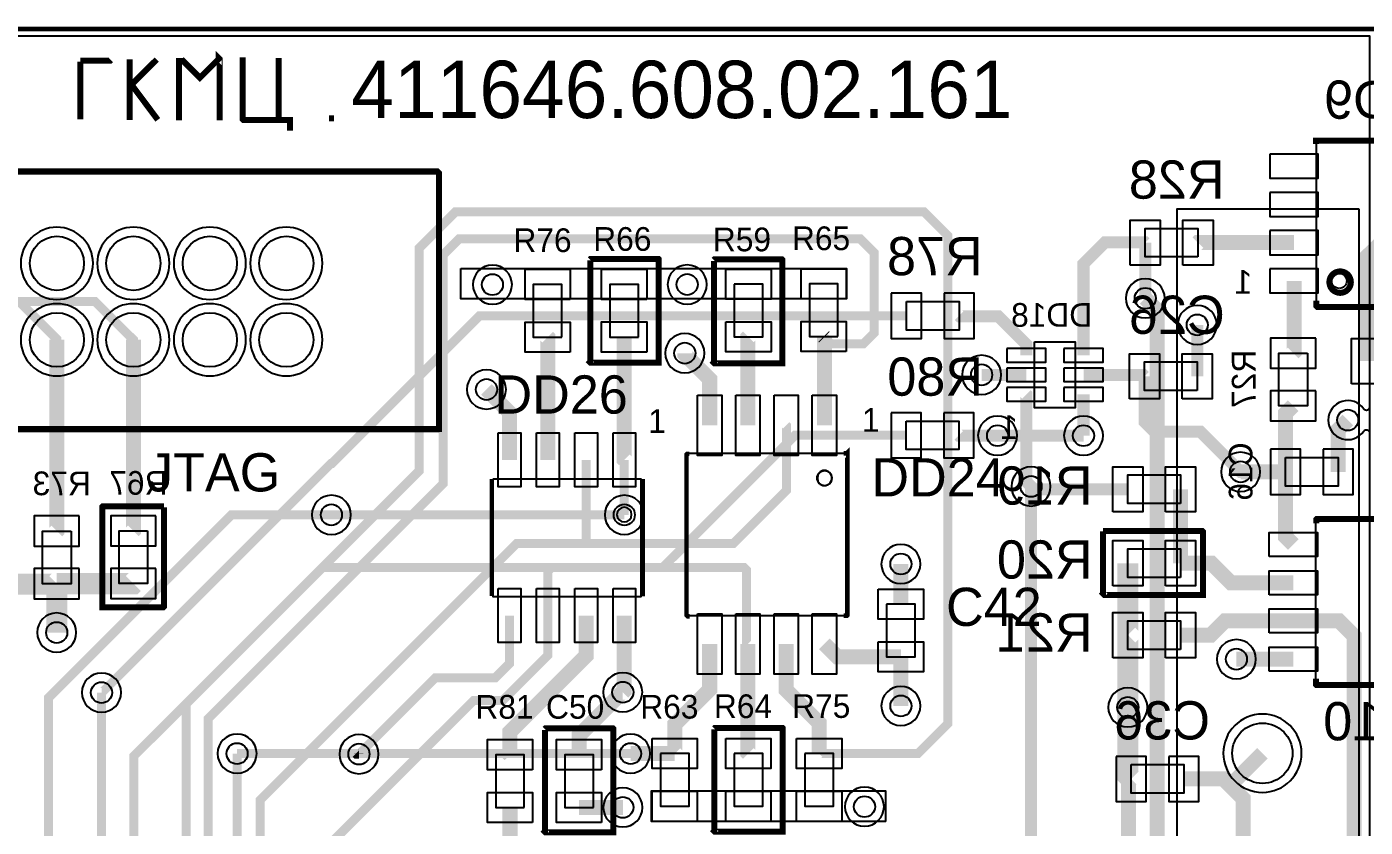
# Model space of a CAD drawing. Extents: x 0 to 112, y -6 to 118.
# Drawn here: x 29.03 to 73.48, y 91.69 to 118.28 of the extents above; entities that cross this region are included whole.
import ezdxf

# ---------------------------------------------------------------- set-up
doc = ezdxf.new("R2010")
doc.units = 0
for name, color, linetype in [('BOARD_GEOMETRY_OUTLINE', 1, 'CONTINUOUS'), ('ETCH_BOTTOM', 5, 'CONTINUOUS'), ('ETCH_GND', 3, 'CONTINUOUS'), ('ETCH_PWR', 4, 'CONTINUOUS'), ('ETCH_TOP', 2, 'CONTINUOUS'), ('MANUFACTURING_NO_PROBE_BOTTOM', 6, 'CONTINUOUS'), ('MANUFACTURING_NO_PROBE_TOP', 7, 'CONTINUOUS'), ('PACKAGE_GEOMETR_ASSEMBLY_BOTTO', 8, 'CONTINUOUS'), ('PACKAGE_GEOMETRY_ASSEMBLY_TOP', 9, 'CONTINUOUS'), ('PIN_BOTTOM', 17, 'CONTINUOUS'), ('PIN_GND', 15, 'CONTINUOUS'), ('PIN_PWR', 16, 'CONTINUOUS'), ('PIN_TOP', 14, 'CONTINUOUS'), ('REF_DES_SILKSCREEN_BOTTOM', 18, 'CONTINUOUS'), ('REF_DES_SILKSCREEN_TOP', 19, 'CONTINUOUS'), ('VIA_CLASS_BOTTOM', 29, 'CONTINUOUS'), ('VIA_CLASS_GND', 27, 'CONTINUOUS'), ('VIA_CLASS_PWR', 28, 'CONTINUOUS'), ('VIA_CLASS_TOP', 26, 'CONTINUOUS')]:
    doc.layers.add(name, color=color, linetype=linetype)

msp = doc.modelspace()

# ---------------------------------------------------------------- linework, layer by layer
at = {"layer": 'BOARD_GEOMETRY_OUTLINE', "const_width": 0.15}
msp.add_lwpolyline([(112.2, 118.2), (0, 118.2), (0, 0), (112.2, 0)], close=True, dxfattribs=at)
at = {"layer": 'ETCH_BOTTOM'}
for points, const_width in [([(66.1721, 111.1048), (66.1644, 111.1125), (64.8302, 111.1125), (64.1212, 110.4035), (64.1212, 107.363)], 0.4), ([(66.1721, 109.255), (66.1721, 111.1048)], 0.4), ([(71.1141, 111.1049), (67.9222, 111.1049), (67.9221, 111.1048)], 0.5), ([(76.7141, 111.1049), (76.7066, 111.1124), (74.0087, 111.1124), (73.5171, 110.6208), (73.5171, 107.1702)], 0.5), ([(71.1141, 109.8349), (71.1141, 107.4666), (71.0831, 107.4356)], 0.5), ([(9.6792, 65.3752), (9.6792, 107.2811), (11.5434, 109.1453), (28.7768, 109.1453), (30.0265, 107.8956), (30.0265, 107.8774)], 0.3), ([(58.2382, 108.674), (44.061, 108.674), (39.1604, 103.7734), (39.1337, 103.7734), (34.675, 99.3147), (34.6749, 99.3147), (32.4804, 97.1202), (32.4804, 97.1201), (31.519, 96.1587), (31.508, 96.1587)], 0.3), ([(62.2212, 107.363), (62.2212, 107.7238), (61.2853, 108.6597), (60.0025, 108.6597), (59.9882, 108.674)], 0.4), ([(67.8974, 106.6663), (67.8974, 108.371)], 0.4), ([(30.0265, 107.8774), (30.0265, 101.5323), (30.0204, 101.5262)], 0.5), ([(32.5665, 107.8774), (32.5665, 101.5329), (32.5648, 101.5312)], 0.5), ([(62.2212, 106.713), (60.7377, 106.713)], 0.4), ([(64.1212, 106.713), (66.1007, 106.713), (66.1474, 106.6663)], 0.4), ([(66.1474, 106.6663), (66.1474, 105.1481), (66.4703, 104.8252), (68.003, 104.8252), (69.3374, 103.4908), (69.3379, 103.4908)], 0.4), ([(62.2212, 106.063), (62.2242, 106.06), (62.2242, 103.1603), (62.3775, 103.007)], 0.4), ([(64.1212, 106.063), (64.1212, 104.6933)], 0.4), ([(70.8257, 103.4908), (70.8257, 105.4282), (71.0831, 105.6856)], 0.5), ([(72.5757, 103.4908), (72.5757, 104.889), (72.8973, 105.2106)], 0.5), ([(61.2661, 104.6933), (59.99, 104.6933), (59.9785, 104.7048)], 0.4), ([(58.2285, 104.7048), (54.5388, 104.7048), (50.151, 100.317), (38.8493, 100.317), (32.581, 94.0487), (32.581, 90.7053)], 0.3), ([(70.8257, 103.4908), (69.3379, 103.4908)], 0.5), ([(71.0872, 101.0788), (70.8257, 101.3403), (70.8257, 103.4908)], 0.5), ([(62.3775, 103.007), (62.4714, 102.9131), (65.5927, 102.9131)], 0.4), ([(67.3427, 102.9131), (67.3427, 100.4558)], 0.5), ([(39.143, 102.0624), (48.8701, 102.0624)], 0.3), ([(65.5927, 100.4558), (65.5927, 98.068), (65.5928, 98.0679)], 0.7), ([(71.0872, 99.8088), (69.0148, 99.8088), (68.3678, 100.4558), (67.3427, 100.4558)], 0.5), ([(27.4987, 99.7587), (30.0029, 99.7587), (30.0204, 99.7762)], 0.7), ([(30.0204, 99.7762), (32.5598, 99.7762), (32.5648, 99.7812)], 0.7), ([(30.0204, 99.7762), (30.0204, 98.1537)], 0.7), ([(71.0872, 98.5388), (68.8177, 98.5388), (68.3468, 98.0679), (67.3428, 98.0679)], 0.5), ([(71.0872, 98.5388), (72.6081, 98.5388), (73.1081, 98.0388), (73.1081, 81.6226)], 0.5), ([(65.5928, 98.0679), (65.5927, 98.0678), (65.5927, 95.6681)], 0.7), ([(71.0872, 97.2688), (69.199, 97.2688)], 0.5), ([(31.508, 86.9305), (31.508, 96.1587)], 0.3), ([(65.7028, 93.2919), (65.5927, 93.402), (65.5927, 95.6681)], 0.7), ([(36.011, 94.1327), (39.9553, 94.1327)], 0.3), ([(40.059, 94.1154), (39.9726, 94.1154), (39.9553, 94.1327)], 0.3), ([(39.9553, 94.1327), (49.0793, 94.1327)], 0.3), ([(69.0991, 92.9631), (69.0991, 93.1809), (70.0625, 94.1443)], 0.5), ([(65.7028, 93.2919), (65.6162, 93.2053), (65.6162, 90.5616)], 0.5), ([(69.0991, 92.9631), (68.7703, 93.2919), (67.4528, 93.2919)], 0.5), ([(69.4262, 90.5616), (69.4262, 92.636), (69.0991, 92.9631)], 0.5)]:
    msp.add_lwpolyline(points, dxfattribs=dict(at, const_width=const_width))
at = {"layer": 'ETCH_GND'}
msp.add_lwpolyline([(0.1868, 0.2057), (0.1868, 117.9754), (73.6195, 117.9754), (73.6195, 82.2524, -0.595218), (73.4628, 82.1674, 0.681138), (72.4772, 81.4656), (72.4841, 81.4377), (68.0672, 77.0208, -0.653648), (67.8942, 77.0884, 2.282476), (67.2183, 76.4125, -0.653648), (67.2859, 76.2395), (46.4194, 55.373)], format="xyb", dxfattribs=at)
for points in [[(44.4914, 110.3594, 1), (44.4914, 109.0592, 1)], [(50.9586, 110.3637, 1), (50.9586, 109.0635, 1)], [(66.1721, 109.9051, 1), (66.1721, 108.6049, 1)], [(30.0265, 109.0775, 1), (30.0265, 106.6773, 1)], [(32.5665, 109.0775, 1), (32.5665, 106.6773, 1)], [(35.1065, 109.0775, 1), (35.1065, 106.6773, 1)], [(37.6465, 109.0775, 1), (37.6465, 106.6773, 1)], [(61.2661, 105.3434, 1), (61.2661, 104.0432, 1)], [(64.1212, 105.3434, 1), (64.1212, 104.0432, 1)], [(69.3379, 104.1409, 1), (69.3379, 102.8407, 1)], [(62.3775, 103.6571, 1), (62.3775, 102.3569, 1)], [(39.143, 102.7125, 1), (39.143, 101.4123, 1)], [(48.8701, 102.7125, 1), (48.8701, 101.4123, 1)], [(30.0204, 98.8038, 1), (30.0204, 97.5036, 1)], [(31.508, 96.8088, 1), (31.508, 95.5086, 1)], [(48.8204, 96.8198, 1), (48.8204, 95.5196, 1)], [(58.0561, 96.3658, 1), (58.0561, 95.0656, 1)], [(65.5927, 96.3182, 1), (65.5927, 95.018, 1)], [(36.011, 94.7828, 1), (36.011, 93.4826, 1)], [(40.059, 94.7655, 1), (40.059, 93.4653, 1)], [(49.0793, 94.7828, 1), (49.0793, 93.4826, 1)], [(56.8469, 93.02, 1), (56.8469, 91.7198, 1)]]:
    msp.add_lwpolyline(points, format="xyb", close=True, dxfattribs=at)
at = {"layer": 'ETCH_PWR'}
msp.add_lwpolyline([(0.1869, 21.8435), (0.1869, 117.9762), (41.9201, 117.9762), (41.9201, 117.9758), (73.6199, 117.9758), (73.6199, 105.6335, -0.738455), (73.4347, 105.5765, 3.245531), (73.4347, 104.8447, -0.738455), (73.6199, 104.7877), (73.6199, 82.2521, -0.595681), (73.4631, 82.1672, 1.845552), (73.4631, 81.078, -0.595681), (73.6199, 80.9931), (73.6199, 57.0036, -0.494234)], format="xyb", dxfattribs=at)
for points in [[(30.0265, 111.6175, 1), (30.0265, 109.2173, 1)], [(32.5665, 111.6175, 1), (32.5665, 109.2173, 1)], [(35.1065, 111.6175, 1), (35.1065, 109.2173, 1)], [(37.6465, 111.6175, 1), (37.6465, 109.2173, 1)], [(66.1721, 109.9051, 1), (66.1721, 108.6049, 1)], [(30.0265, 109.0775, 1), (30.0265, 106.6773, 1)], [(32.5665, 109.0775, 1), (32.5665, 106.6773, 1)], [(35.1065, 109.0775, 1), (35.1065, 106.6773, 1)], [(37.6465, 109.0775, 1), (37.6465, 106.6773, 1)], [(67.8974, 109.0211, 1), (67.8974, 107.7209, 1)], [(50.8805, 108.0835, 1), (50.8805, 106.7833, 1)], [(60.7377, 107.3631, 1), (60.7377, 106.0629, 1)], [(44.2928, 106.8773, 1), (44.2928, 105.5771, 1)], [(61.2661, 105.3434, 1), (61.2661, 104.0432, 1)], [(64.1212, 105.3434, 1), (64.1212, 104.0432, 1)], [(62.3775, 103.6571, 1), (62.3775, 102.3569, 1)], [(39.143, 102.7125, 1), (39.143, 101.4123, 1)], [(48.8701, 102.7125, 1), (48.8701, 101.4123, 1)], [(58.0561, 101.0804, 1), (58.0561, 99.7802, 1)], [(69.199, 97.9189, 1), (69.199, 96.6187, 1)], [(31.508, 96.8088, 1), (31.508, 95.5086, 1)], [(70.0625, 95.4444, 1), (70.0625, 92.8442, 1)], [(36.011, 94.7828, 1), (36.011, 93.4826, 1)], [(40.059, 94.7655, 1), (40.059, 93.4653, 1)], [(49.0793, 94.7828, 1), (49.0793, 93.4826, 1)], [(48.823, 92.996, 1), (48.823, 91.6958, 1)]]:
    msp.add_lwpolyline(points, format="xyb", close=True, dxfattribs=at)
at = {"layer": 'ETCH_TOP'}
for points, const_width in [([(34.1208, 117.2396), (34.1208, 117.2395), (34.7774, 116.5829), (35.3995, 117.205), (35.3995, 117.2396), (35.4341, 117.205), (35.4341, 115.1658)], 0.2), ([(36.1945, 117.2569), (36.1945, 115.2005), (36.2118, 115.1832), (37.3696, 115.1832), (37.3869, 115.2005), (37.3869, 117.2396)], 0.2), ([(30.8028, 117.1532), (31.8052, 117.1532), (31.8224, 117.1704)], 0.2), ([(30.8028, 117.1186), (30.8028, 115.2004)], 0.2), ([(32.4445, 117.1877), (32.4445, 115.1831)], 0.2), ([(32.5136, 116.4101), (32.5655, 116.4101), (33.3431, 117.1877)], 0.2), ([(34.0862, 117.2396), (34.0862, 115.1658)], 0.2), ([(32.4618, 116.4101), (33.3777, 115.1831)], 0.2), ([(37.3696, 115.1832), (37.7671, 115.1832), (37.7671, 114.8203)], 0.2), ([(55.3417, 94.1324), (55.3445, 94.1352), (58.6219, 94.1352), (59.6189, 95.1322), (59.6189, 111.329), (58.8199, 112.128), (43.2641, 112.128), (42.8135, 111.6774), (42.8134, 111.6774), (42.0599, 110.9239), (42.0599, 103.5277), (34.3218, 95.7896), (34.3218, 73.1502), (34.0416, 72.87), (32.7441, 72.87)], 0.3), ([(55.5148, 107.9645), (55.7393, 107.74), (56.8081, 107.74), (57.1655, 108.0974), (57.1655, 110.7675), (56.7056, 111.2274), (43.3831, 111.2274), (42.8585, 110.7028), (42.8585, 103.0993), (35.0476, 95.2884), (35.0476, 72.9179), (34.4997, 72.37), (32.7441, 72.37)], 0.3), ([(64.9452, 78.6265), (64.9068, 78.6649), (64.9068, 86.2165), (66.5643, 87.874), (66.5643, 108.8628), (66.1721, 109.255)], 0.5), ([(32.5665, 107.8774), (32.5665, 107.8787), (31.2999, 109.1453), (13.2022, 109.1453), (12.9078, 108.8509), (12.9078, 101.1341), (15.9262, 98.1157), (15.9884, 98.1157)], 0.3), ([(46.3301, 103.8882), (46.3301, 107.9621), (46.3239, 107.9683)], 0.5), ([(48.8701, 103.8882), (48.866, 103.8923), (48.866, 107.9692)], 0.5), ([(52.9748, 105.0359), (52.9748, 107.9586), (52.9926, 107.9764)], 0.5), ([(55.5148, 107.9645), (55.4921, 107.9872)], 0.5), ([(55.5148, 105.0359), (55.5148, 107.9645)], 0.5), ([(50.8805, 107.4334), (50.8805, 107.3952), (51.7048, 106.5709), (51.7048, 105.0359)], 0.5), ([(45.0601, 103.8882), (45.0601, 105.4599), (44.2928, 106.2272)], 0.5), ([(47.5588, 101.112), (52.492, 101.112), (54.2529, 102.8729), (54.2529, 105.0278), (54.2448, 105.0359)], 0.3), ([(64.1212, 104.6933), (61.2661, 104.6933)], 0.4), ([(47.6001, 103.8882), (47.6001, 101.1533), (47.5588, 101.112)], 0.3), ([(48.8701, 103.8882), (48.8701, 102.0624)], 0.3), ([(62.3775, 103.007), (62.3775, 80.2238), (62.0712, 79.9175), (60.5958, 79.9175)], 0.4), ([(39.143, 102.0624), (35.8251, 102.0624), (29.7441, 95.9814), (29.7441, 74.87)], 0.3), ([(47.5588, 101.112), (45.2951, 101.112), (36.7774, 92.5943), (36.7774, 72.7889), (35.3585, 71.37), (32.7441, 71.37)], 0.3), ([(52.9748, 97.7759), (52.9332, 97.8175), (52.9332, 100.2288), (52.845, 100.317), (46.4591, 100.317), (46.3301, 100.188), (46.3301, 98.7182)], 0.3), ([(58.0561, 99.0936), (58.0561, 100.4303)], 0.5), ([(32.7441, 70.37), (35.6358, 70.37), (38.1063, 72.8405), (38.1063, 90.1387), (43.8608, 95.8932), (44.8285, 95.8932), (46.3301, 97.3948), (46.3301, 98.7182)], 0.3), ([(40.059, 94.1154), (42.5971, 96.6535), (44.5873, 96.6535), (45.0601, 97.1263), (45.0601, 98.7182)], 0.3), ([(47.6001, 98.7182), (47.6001, 97.386), (45.0704, 94.8563), (45.0704, 94.0999), (45.0744, 94.0959)], 0.5), ([(48.8701, 98.7182), (48.8701, 96.2194), (48.8204, 96.1697)], 0.5), ([(51.7048, 97.7759), (51.7048, 96.2625), (50.5452, 95.1029), (50.5452, 94.1331), (50.5456, 94.1327)], 0.5), ([(52.9748, 97.7759), (52.9748, 94.1492), (52.9914, 94.1326)], 0.5), ([(55.3417, 94.1324), (55.3417, 95.1543), (54.2448, 96.2512), (54.2448, 97.7759)], 0.5), ([(55.5148, 97.7759), (55.9471, 97.3436), (58.0561, 97.3436)], 0.5), ([(58.0561, 97.3436), (58.0561, 95.7157)], 0.5), ([(48.8204, 96.1697), (48.8031, 96.1697), (47.3673, 94.7339), (47.3673, 94.0959)], 0.5), ([(36.011, 94.1327), (36.011, 72.9614), (34.9196, 71.87), (32.7441, 71.87)], 0.3), ([(40.059, 94.1154), (40.059, 94.1305)], 0.3), ([(49.0793, 94.1327), (50.5456, 94.1327)], 0.5), ([(45.0744, 92.3459), (45.0744, 91.0117)], 0.5), ([(47.3673, 92.3459), (48.823, 92.3459)], 0.5)]:
    msp.add_lwpolyline(points, dxfattribs=dict(at, const_width=const_width))
for points in [[(73.2672, 112.2307), (73.2672, 86.0134), (67.2323, 86.0134), (67.2323, 112.2307)], [(43.446, 110.2502), (56.2458, 110.2502), (56.2458, 109.2346), (43.446, 109.2346)], [(57.5488, 91.8766), (57.5463, 91.8741), (49.7787, 91.8741), (49.7787, 92.8993), (57.5488, 92.8993)]]:
    msp.add_lwpolyline(points, close=True, dxfattribs=at)
msp.add_lwpolyline([(69.3379, 104.1409, 1), (69.3379, 102.8407, 1)], format="xyb", close=True, dxfattribs=at)
at = {"layer": 'MANUFACTURING_NO_PROBE_BOTTOM', "const_width": 0.2}
for points in [[(71.8386, 114.3803), (71.8386, 114.4875), (75.9656, 114.4875), (75.9834, 114.4697), (75.9834, 114.3267)], [(71.8565, 109.1816), (71.8565, 109.0029), (71.8922, 108.9672), (75.9834, 108.9672), (75.9834, 109.1458)], [(33.5878, 102.3113), (33.5878, 99.0243), (33.5519, 98.9884), (31.5332, 98.9884), (31.5332, 102.3292), (31.5511, 102.3471), (33.5787, 102.3471)], [(71.8564, 101.7853), (71.8564, 101.9103), (71.8743, 101.9282), (75.9119, 101.9282), (75.9297, 101.9104), (75.9297, 101.7675), (75.9118, 101.7496)], [(64.7731, 101.5175), (64.7731, 99.4452), (64.773, 99.4451), (64.8177, 99.4004), (68.087, 99.4004), (68.087, 101.5085), (68.0691, 101.5264), (64.7641, 101.5264)], [(71.8386, 96.6223), (71.8386, 96.4258), (71.8565, 96.4079), (75.9297, 96.4079), (75.9297, 96.5866)]]:
    msp.add_lwpolyline(points, dxfattribs=at)
msp.add_lwpolyline([(72.9994, 109.7925, 1), (72.2876, 109.7925, 1)], format="xyb", close=True, dxfattribs=at)
at = {"layer": 'MANUFACTURING_NO_PROBE_TOP'}
for points, const_width in [([(9.7138, 113.485), (9.7138, 104.9483), (9.7484, 104.9137), (42.7202, 104.9137), (42.7202, 113.4159), (42.6684, 113.4677), (9.6966, 113.4677)], 0.2), ([(47.7386, 110.5125), (47.7386, 107.1449), (47.7297, 107.136), (47.7475, 107.1182), (50.0075, 107.1182), (50.0075, 110.5571), (49.9985, 110.5661), (47.7475, 110.5661), (47.7297, 110.5483)], 0.2), ([(51.8476, 110.4947), (51.8476, 107.1271), (51.8387, 107.1182), (51.8565, 107.1004), (54.1165, 107.1004), (54.1165, 110.5393), (54.1075, 110.5483), (51.8565, 110.5483), (51.8387, 110.5305)], 0.2), ([(51.0257, 104.09), (50.9542, 104.09), (50.9364, 104.0722), (50.9364, 98.7304), (50.9721, 98.6947), (51.0436, 98.6947)], 0.15), ([(56.1529, 104.1079), (56.2601, 104.1079), (56.278, 104.1258), (56.278, 98.7304), (56.2602, 98.7126), (56.153, 98.7126)], 0.15), ([(44.4692, 103.2593), (44.4692, 99.3647)], 0.15), ([(49.4804, 103.2504), (49.4804, 99.3558)], 0.15), ([(46.2379, 94.9162), (46.2379, 91.5486), (46.229, 91.5397), (46.2468, 91.5219), (48.5068, 91.5219), (48.5068, 94.9608), (48.4978, 94.9698), (46.2468, 94.9698), (46.229, 94.952)], 0.2), ([(51.8655, 94.9341), (51.8655, 91.5665), (51.8566, 91.5576), (51.8744, 91.5398), (54.1344, 91.5398), (54.1344, 94.9787), (54.1254, 94.9877), (51.8744, 94.9877), (51.8566, 94.9699)], 0.2)]:
    msp.add_lwpolyline(points, dxfattribs=dict(at, const_width=const_width))
for points in [[(55.7688, 103.2814, 1), (55.2816, 103.2814, 1)], [(49.1137, 102.0718, 1), (48.6265, 102.0718, 1)]]:
    msp.add_lwpolyline(points, format="xyb", close=True, dxfattribs=at)
at = {"layer": 'PACKAGE_GEOMETR_ASSEMBLY_BOTTO'}
for points in [[(71.8641, 114.4899), (75.9641, 114.4899), (75.9641, 108.9899), (71.8641, 108.9899)], [(67.9221, 110.6298), (66.1721, 110.6298), (66.1721, 111.5798), (67.9221, 111.5798)], [(58.2382, 109.149), (59.9882, 109.149), (59.9882, 108.199), (58.2382, 108.199)], [(62.4962, 107.813), (63.8462, 107.813), (63.8462, 105.613), (62.4962, 105.613)], [(67.8974, 106.1913), (66.1474, 106.1913), (66.1474, 107.1413), (67.8974, 107.1413)], [(71.5581, 107.4356), (71.5581, 105.6856), (70.6081, 105.6856), (70.6081, 107.4356)], [(58.2285, 105.1798), (59.9785, 105.1798), (59.9785, 104.2298), (58.2285, 104.2298)], [(70.8257, 103.9658), (72.5757, 103.9658), (72.5757, 103.0158), (70.8257, 103.0158)], [(67.3427, 102.4381), (65.5927, 102.4381), (65.5927, 103.3881), (67.3427, 103.3881)], [(75.9372, 96.4238), (71.8372, 96.4238), (71.8372, 101.9238), (75.9372, 101.9238)], [(30.4954, 101.5262), (30.4954, 99.7762), (29.5454, 99.7762), (29.5454, 101.5262)], [(33.0398, 101.5312), (33.0398, 99.7812), (32.0898, 99.7812), (32.0898, 101.5312)], [(67.3427, 99.9808), (65.5927, 99.9808), (65.5927, 100.9308), (67.3427, 100.9308)], [(67.3428, 97.5929), (65.5928, 97.5929), (65.5928, 98.5429), (67.3428, 98.5429)], [(65.7028, 93.7669), (67.4528, 93.7669), (67.4528, 92.8169), (65.7028, 92.8169)]]:
    msp.add_lwpolyline(points, close=True, dxfattribs=at)
msp.add_lwpolyline([(72.6141, 109.5849, -0.414214), (72.3641, 109.8349, -0.414214), (72.6141, 110.0849, -0.414214), (72.8641, 109.8349, -0.414214), (72.6141, 109.5849)], format="xyb", close=True, dxfattribs=at)
at = {"layer": 'PACKAGE_GEOMETRY_ASSEMBLY_TOP'}
for points in [[(42.7165, 104.8474), (42.7165, 113.4474), (9.7165, 113.4474), (9.7165, 104.8474)], [(46.7989, 107.9683), (46.7989, 109.7183), (45.8489, 109.7183), (45.8489, 107.9683)], [(49.341, 107.9692), (49.341, 109.7192), (48.391, 109.7192), (48.391, 107.9692)], [(52.5176, 109.7264), (52.5176, 107.9764), (53.4676, 107.9764), (53.4676, 109.7264)], [(55.9671, 107.9872), (55.9671, 109.7372), (55.0171, 109.7372), (55.0171, 107.9872)], [(50.9448, 104.0959), (50.9448, 98.7159), (56.2748, 98.7159), (56.2748, 104.0959)], [(44.5051, 103.2532), (44.5051, 99.3532), (49.4251, 99.3532), (49.4251, 103.2532)], [(57.5811, 99.0936), (57.5811, 97.3436), (58.5311, 97.3436), (58.5311, 99.0936)], [(45.5494, 92.3459), (45.5494, 94.0959), (44.5994, 94.0959), (44.5994, 92.3459)], [(47.8423, 92.3459), (47.8423, 94.0959), (46.8923, 94.0959), (46.8923, 92.3459)], [(50.0706, 94.1327), (50.0706, 92.3827), (51.0206, 92.3827), (51.0206, 94.1327)], [(52.5164, 94.1326), (52.5164, 92.3826), (53.4664, 92.3826), (53.4664, 94.1326)], [(54.8667, 94.1324), (54.8667, 92.3824), (55.8167, 92.3824), (55.8167, 94.1324)]]:
    msp.add_lwpolyline(points, close=True, dxfattribs=at)
msp.add_lwpolyline([(55.7648, 103.2859, 0.414214), (55.5148, 103.5359, 0.414214), (55.2648, 103.2859, 0.414214), (55.5148, 103.0359, 0.414214), (55.7648, 103.2859)], format="xyb", close=True, dxfattribs=at)
at = {"layer": 'PIN_BOTTOM'}
for points in [[(70.3141, 114.0449), (70.3141, 113.2449), (71.9141, 113.2449), (71.9141, 114.0449)], [(70.3141, 112.7749), (70.3141, 111.9749), (71.9141, 111.9749), (71.9141, 112.7749)], [(65.6721, 110.3548), (65.6721, 111.8548), (66.6721, 111.8548), (66.6721, 110.3548)], [(67.4221, 110.3548), (67.4221, 111.8548), (68.4221, 111.8548), (68.4221, 110.3548)], [(70.3141, 111.5049), (70.3141, 110.7049), (71.9141, 110.7049), (71.9141, 111.5049)], [(70.3141, 110.2349), (70.3141, 109.4349), (71.9141, 109.4349), (71.9141, 110.2349)], [(57.7382, 109.424), (57.7382, 107.924), (58.7382, 107.924), (58.7382, 109.424)], [(59.4882, 109.424), (59.4882, 107.924), (60.4882, 107.924), (60.4882, 109.424)], [(61.5712, 107.588), (61.5712, 107.138), (62.8712, 107.138), (62.8712, 107.588)], [(63.4712, 107.588), (63.4712, 107.138), (64.7712, 107.138), (64.7712, 107.588)], [(71.8331, 107.9356), (70.3331, 107.9356), (70.3331, 106.9356), (71.8331, 106.9356)], [(73.0171, 106.4202), (73.0171, 107.9202), (74.0171, 107.9202), (74.0171, 106.4202)], [(65.6474, 105.9163), (65.6474, 107.4163), (66.6474, 107.4163), (66.6474, 105.9163)], [(67.3974, 105.9163), (67.3974, 107.4163), (68.3974, 107.4163), (68.3974, 105.9163)], [(61.5712, 106.938), (61.5712, 106.488), (62.8712, 106.488), (62.8712, 106.938)], [(63.4712, 106.938), (63.4712, 106.488), (64.7712, 106.488), (64.7712, 106.938)], [(61.5712, 106.288), (61.5712, 105.838), (62.8712, 105.838), (62.8712, 106.288)], [(63.4712, 106.288), (63.4712, 105.838), (64.7712, 105.838), (64.7712, 106.288)], [(71.8331, 106.1856), (70.3331, 106.1856), (70.3331, 105.1856), (71.8331, 105.1856)], [(57.7285, 105.4548), (57.7285, 103.9548), (58.7285, 103.9548), (58.7285, 105.4548)], [(59.4785, 105.4548), (59.4785, 103.9548), (60.4785, 103.9548), (60.4785, 105.4548)], [(70.3257, 104.2408), (70.3257, 102.7408), (71.3257, 102.7408), (71.3257, 104.2408)], [(72.0757, 104.2408), (72.0757, 102.7408), (73.0757, 102.7408), (73.0757, 104.2408)], [(65.0927, 102.1631), (65.0927, 103.6631), (66.0927, 103.6631), (66.0927, 102.1631)], [(66.8427, 102.1631), (66.8427, 103.6631), (67.8427, 103.6631), (67.8427, 102.1631)], [(30.7704, 102.0262), (29.2704, 102.0262), (29.2704, 101.0262), (30.7704, 101.0262)], [(33.3148, 102.0312), (31.8148, 102.0312), (31.8148, 101.0312), (33.3148, 101.0312)], [(70.2872, 100.6788), (70.2872, 101.4788), (71.8872, 101.4788), (71.8872, 100.6788)], [(65.0927, 99.7058), (65.0927, 101.2058), (66.0927, 101.2058), (66.0927, 99.7058)], [(66.8427, 99.7058), (66.8427, 101.2058), (67.8427, 101.2058), (67.8427, 99.7058)], [(30.7704, 100.2762), (29.2704, 100.2762), (29.2704, 99.2762), (30.7704, 99.2762)], [(33.3148, 100.2812), (31.8148, 100.2812), (31.8148, 99.2812), (33.3148, 99.2812)], [(70.2872, 99.4088), (70.2872, 100.2088), (71.8872, 100.2088), (71.8872, 99.4088)], [(65.0928, 97.3179), (65.0928, 98.8179), (66.0928, 98.8179), (66.0928, 97.3179)], [(66.8428, 97.3179), (66.8428, 98.8179), (67.8428, 98.8179), (67.8428, 97.3179)], [(70.2872, 98.1388), (70.2872, 98.9388), (71.8872, 98.9388), (71.8872, 98.1388)], [(70.2872, 96.8688), (70.2872, 97.6688), (71.8872, 97.6688), (71.8872, 96.8688)], [(65.2028, 94.0419), (65.2028, 92.5419), (66.2028, 92.5419), (66.2028, 94.0419)], [(66.9528, 94.0419), (66.9528, 92.5419), (67.9528, 92.5419), (67.9528, 94.0419)]]:
    msp.add_lwpolyline(points, close=True, dxfattribs=at)
for centre in [(30.0265, 110.4174), (32.5665, 110.4174), (35.1065, 110.4174), (37.6465, 110.4174), (30.0265, 107.8774), (32.5665, 107.8774), (35.1065, 107.8774), (37.6465, 107.8774)]:
    msp.add_circle(centre, 0.9, dxfattribs=at)
at = {"layer": 'PIN_GND'}
for centre in [(30.0265, 110.4174), (32.5665, 110.4174), (35.1065, 110.4174), (37.6465, 110.4174), (30.0265, 107.8774), (32.5665, 107.8774), (35.1065, 107.8774), (37.6465, 107.8774)]:
    msp.add_circle(centre, 0.9, dxfattribs=at)
at = {"layer": 'PIN_PWR'}
for centre in [(30.0265, 110.4174), (32.5665, 110.4174), (35.1065, 110.4174), (37.6465, 110.4174), (30.0265, 107.8774), (32.5665, 107.8774), (35.1065, 107.8774), (37.6465, 107.8774)]:
    msp.add_circle(centre, 0.9, dxfattribs=at)
at = {"layer": 'PIN_TOP'}
for points in [[(47.0739, 109.2183), (45.5739, 109.2183), (45.5739, 110.2183), (47.0739, 110.2183)], [(49.616, 109.2192), (48.116, 109.2192), (48.116, 110.2192), (49.616, 110.2192)], [(52.2426, 110.2264), (53.7426, 110.2264), (53.7426, 109.2264), (52.2426, 109.2264)], [(56.2421, 109.2372), (54.7421, 109.2372), (54.7421, 110.2372), (56.2421, 110.2372)], [(47.0739, 107.4683), (45.5739, 107.4683), (45.5739, 108.4683), (47.0739, 108.4683)], [(49.616, 107.4692), (48.116, 107.4692), (48.116, 108.4692), (49.616, 108.4692)], [(52.2426, 108.4764), (53.7426, 108.4764), (53.7426, 107.4764), (52.2426, 107.4764)], [(56.2421, 107.4872), (54.7421, 107.4872), (54.7421, 108.4872), (56.2421, 108.4872)], [(51.3048, 106.0359), (52.1048, 106.0359), (52.1048, 104.0359), (51.3048, 104.0359)], [(52.5748, 106.0359), (53.3748, 106.0359), (53.3748, 104.0359), (52.5748, 104.0359)], [(53.8448, 106.0359), (54.6448, 106.0359), (54.6448, 104.0359), (53.8448, 104.0359)], [(55.1148, 106.0359), (55.9148, 106.0359), (55.9148, 104.0359), (55.1148, 104.0359)], [(44.6851, 104.7882), (45.4351, 104.7882), (45.4351, 102.9882), (44.6851, 102.9882)], [(45.9551, 104.7882), (46.7051, 104.7882), (46.7051, 102.9882), (45.9551, 102.9882)], [(47.2251, 104.7882), (47.9751, 104.7882), (47.9751, 102.9882), (47.2251, 102.9882)], [(48.4951, 104.7882), (49.2451, 104.7882), (49.2451, 102.9882), (48.4951, 102.9882)], [(44.6851, 99.6182), (45.4351, 99.6182), (45.4351, 97.8182), (44.6851, 97.8182)], [(45.9551, 99.6182), (46.7051, 99.6182), (46.7051, 97.8182), (45.9551, 97.8182)], [(47.2251, 99.6182), (47.9751, 99.6182), (47.9751, 97.8182), (47.2251, 97.8182)], [(48.4951, 99.6182), (49.2451, 99.6182), (49.2451, 97.8182), (48.4951, 97.8182)], [(57.3061, 99.5936), (58.8061, 99.5936), (58.8061, 98.5936), (57.3061, 98.5936)], [(51.3048, 98.7759), (52.1048, 98.7759), (52.1048, 96.7759), (51.3048, 96.7759)], [(52.5748, 98.7759), (53.3748, 98.7759), (53.3748, 96.7759), (52.5748, 96.7759)], [(53.8448, 98.7759), (54.6448, 98.7759), (54.6448, 96.7759), (53.8448, 96.7759)], [(55.1148, 98.7759), (55.9148, 98.7759), (55.9148, 96.7759), (55.1148, 96.7759)], [(57.3061, 97.8436), (58.8061, 97.8436), (58.8061, 96.8436), (57.3061, 96.8436)], [(45.8244, 93.5959), (44.3244, 93.5959), (44.3244, 94.5959), (45.8244, 94.5959)], [(48.1173, 93.5959), (46.6173, 93.5959), (46.6173, 94.5959), (48.1173, 94.5959)], [(49.7956, 94.6327), (51.2956, 94.6327), (51.2956, 93.6327), (49.7956, 93.6327)], [(52.2414, 94.6326), (53.7414, 94.6326), (53.7414, 93.6326), (52.2414, 93.6326)], [(54.5917, 94.6324), (56.0917, 94.6324), (56.0917, 93.6324), (54.5917, 93.6324)], [(45.8244, 91.8459), (44.3244, 91.8459), (44.3244, 92.8459), (45.8244, 92.8459)], [(48.1173, 91.8459), (46.6173, 91.8459), (46.6173, 92.8459), (48.1173, 92.8459)], [(49.7956, 92.8827), (51.2956, 92.8827), (51.2956, 91.8827), (49.7956, 91.8827)], [(52.2414, 92.8826), (53.7414, 92.8826), (53.7414, 91.8826), (52.2414, 91.8826)], [(54.5917, 92.8824), (56.0917, 92.8824), (56.0917, 91.8824), (54.5917, 91.8824)]]:
    msp.add_lwpolyline(points, close=True, dxfattribs=at)
for centre in [(30.0265, 110.4174), (32.5665, 110.4174), (35.1065, 110.4174), (37.6465, 110.4174), (30.0265, 107.8774), (32.5665, 107.8774), (35.1065, 107.8774), (37.6465, 107.8774)]:
    msp.add_circle(centre, 0.9, dxfattribs=at)
at = {"layer": 'VIA_CLASS_BOTTOM'}
for centre, radius in [((44.4914, 109.7093), 0.35), ((50.9586, 109.7136), 0.35), ((66.1721, 109.255), 0.35), ((67.8974, 108.371), 0.35), ((50.8805, 107.4334), 0.35), ((60.7377, 106.713), 0.35), ((44.2928, 106.2272), 0.35), ((72.8973, 105.2106), 0.35), ((61.2661, 104.6933), 0.35), ((64.1212, 104.6933), 0.35), ((69.3379, 103.4908), 0.35), ((62.3775, 103.007), 0.35), ((39.143, 102.0624), 0.35), ((48.8701, 102.0624), 0.35), ((58.0561, 100.4303), 0.35), ((30.0204, 98.1537), 0.35), ((69.199, 97.2688), 0.35), ((31.508, 96.1587), 0.35), ((48.8204, 96.1697), 0.35), ((58.0561, 95.7157), 0.35), ((65.5927, 95.6681), 0.35), ((70.0625, 94.1443), 1), ((36.011, 94.1327), 0.35), ((40.059, 94.1154), 0.35), ((49.0793, 94.1327), 0.35), ((48.823, 92.3459), 0.35), ((56.8469, 92.3699), 0.35)]:
    msp.add_circle(centre, radius, dxfattribs=at)
at = {"layer": 'VIA_CLASS_GND'}
for centre, radius in [((44.4914, 109.7093), 0.35), ((50.9586, 109.7136), 0.35), ((66.1721, 109.255), 0.35), ((67.8974, 108.371), 0.35), ((50.8805, 107.4334), 0.35), ((60.7377, 106.713), 0.35), ((44.2928, 106.2272), 0.35), ((72.8973, 105.2106), 0.35), ((61.2661, 104.6933), 0.35), ((64.1212, 104.6933), 0.35), ((69.3379, 103.4908), 0.35), ((62.3775, 103.007), 0.35), ((39.143, 102.0624), 0.35), ((48.8701, 102.0624), 0.35), ((58.0561, 100.4303), 0.35), ((30.0204, 98.1537), 0.35), ((69.199, 97.2688), 0.35), ((31.508, 96.1587), 0.35), ((48.8204, 96.1697), 0.35), ((58.0561, 95.7157), 0.35), ((65.5927, 95.6681), 0.35), ((70.0625, 94.1443), 1), ((36.011, 94.1327), 0.35), ((40.059, 94.1154), 0.35), ((49.0793, 94.1327), 0.35), ((48.823, 92.3459), 0.35), ((56.8469, 92.3699), 0.35)]:
    msp.add_circle(centre, radius, dxfattribs=at)
at = {"layer": 'VIA_CLASS_PWR'}
for centre, radius in [((44.4914, 109.7093), 0.35), ((50.9586, 109.7136), 0.35), ((66.1721, 109.255), 0.35), ((67.8974, 108.371), 0.35), ((50.8805, 107.4334), 0.35), ((60.7377, 106.713), 0.35), ((44.2928, 106.2272), 0.35), ((72.8973, 105.2106), 0.35), ((61.2661, 104.6933), 0.35), ((64.1212, 104.6933), 0.35), ((69.3379, 103.4908), 0.35), ((62.3775, 103.007), 0.35), ((39.143, 102.0624), 0.35), ((48.8701, 102.0624), 0.35), ((58.0561, 100.4303), 0.35), ((30.0204, 98.1537), 0.35), ((69.199, 97.2688), 0.35), ((31.508, 96.1587), 0.35), ((48.8204, 96.1697), 0.35), ((58.0561, 95.7157), 0.35), ((65.5927, 95.6681), 0.35), ((70.0625, 94.1443), 1), ((36.011, 94.1327), 0.35), ((40.059, 94.1154), 0.35), ((49.0793, 94.1327), 0.35), ((48.823, 92.3459), 0.35), ((56.8469, 92.3699), 0.35)]:
    msp.add_circle(centre, radius, dxfattribs=at)
at = {"layer": 'VIA_CLASS_TOP'}
for centre, radius in [((44.4914, 109.7093), 0.35), ((50.9586, 109.7136), 0.35), ((66.1721, 109.255), 0.35), ((67.8974, 108.371), 0.35), ((50.8805, 107.4334), 0.35), ((60.7377, 106.713), 0.35), ((44.2928, 106.2272), 0.35), ((72.8973, 105.2106), 0.35), ((61.2661, 104.6933), 0.35), ((64.1212, 104.6933), 0.35), ((69.3379, 103.4908), 0.35), ((62.3775, 103.007), 0.35), ((39.143, 102.0624), 0.35), ((48.8701, 102.0624), 0.35), ((58.0561, 100.4303), 0.35), ((30.0204, 98.1537), 0.35), ((69.199, 97.2688), 0.35), ((31.508, 96.1587), 0.35), ((48.8204, 96.1697), 0.35), ((58.0561, 95.7157), 0.35), ((65.5927, 95.6681), 0.35), ((70.0625, 94.1443), 1), ((36.011, 94.1327), 0.35), ((40.059, 94.1154), 0.35), ((49.0793, 94.1327), 0.35), ((48.823, 92.3459), 0.35), ((56.8469, 92.3699), 0.35)]:
    msp.add_circle(centre, radius, dxfattribs=at)

# ---------------------------------------------------------------- texts
at = {"layer": 'ETCH_TOP'}
msp.add_text('411646.608.02.161', height=1.905, dxfattribs=at).set_placement((39.8069, 115.2422))
at = {"layer": 'ETCH_TOP', "text_generation_flag": 2, "width": 1.02}
msp.add_text('.', height=1.27, dxfattribs=at).set_placement((39.3915, 115.1312))
at = {"layer": 'MANUFACTURING_NO_PROBE_BOTTOM', "text_generation_flag": 2}
for p in [(69.7239, 109.4065), (61.9456, 104.5847)]:
    msp.add_text('1', height=0.7874, dxfattribs=at).set_placement(p)
at = {"layer": 'MANUFACTURING_NO_PROBE_TOP'}
for p in [(49.6629, 104.7834), (56.7616, 104.8217)]:
    msp.add_text('1', height=0.7874, dxfattribs=at).set_placement(p)
at = {"layer": 'MANUFACTURING_NO_PROBE_TOP', "width": 1.02}
msp.add_text('JTAG', height=1.27, dxfattribs=at).set_placement((33.0191, 102.8405))
at = {"layer": 'REF_DES_SILKSCREEN_BOTTOM', "text_generation_flag": 2, "width": 1.02}
for s, p in [('DD9', (75.5768, 115.2201)), ('R28', (68.8037, 112.5653)), ('R78', (60.7738, 110.0223)), ('C26', (68.8143, 108.0741)), ('R80', (60.7835, 106.02)), ('R19', (64.4232, 102.4027)), ('R20', (64.4233, 99.9454)), ('R21', (64.4235, 97.5224)), ('C36', (68.3266, 94.6014)), ('DD10', (76.5112, 94.5737))]:
    msp.add_text(s, height=1.27, dxfattribs=at).set_placement(p)
at = {"layer": 'REF_DES_SILKSCREEN_BOTTOM', "text_generation_flag": 2}
for s, p in [('DD18', (64.4086, 108.309)), ('R73', (31.153, 102.7155)), ('R67', (33.6999, 102.732))]:
    msp.add_text(s, height=0.7874, dxfattribs=at).set_placement(p)
for s, p in [('R27', (69.8338, 107.543)), ('C16', (69.7316, 104.4702))]:
    msp.add_text(s, height=0.7874, rotation=90, dxfattribs=at).set_placement(p)
at = {"layer": 'REF_DES_SILKSCREEN_TOP'}
for s, p in [('R76', (45.1883, 110.7921)), ('R66', (47.8391, 110.8324)), ('R59', (51.8124, 110.8164)), ('R65', (54.4388, 110.8559)), ('R81', (43.9272, 95.2908)), ('C50', (46.2714, 95.2912)), ('R63', (49.4007, 95.2962)), ('R64', (51.8469, 95.3128)), ('R75', (54.4458, 95.3191))]:
    msp.add_text(s, height=0.7874, dxfattribs=at).set_placement(p)
at = {"layer": 'REF_DES_SILKSCREEN_TOP', "width": 1.02}
for s, p in [('DD26', (44.5581, 105.4259)), ('DD24', (57.0757, 102.6732)), ('C42', (59.5564, 98.3725))]:
    msp.add_text(s, height=1.27, dxfattribs=at).set_placement(p)

doc.saveas('drawing.dxf')
